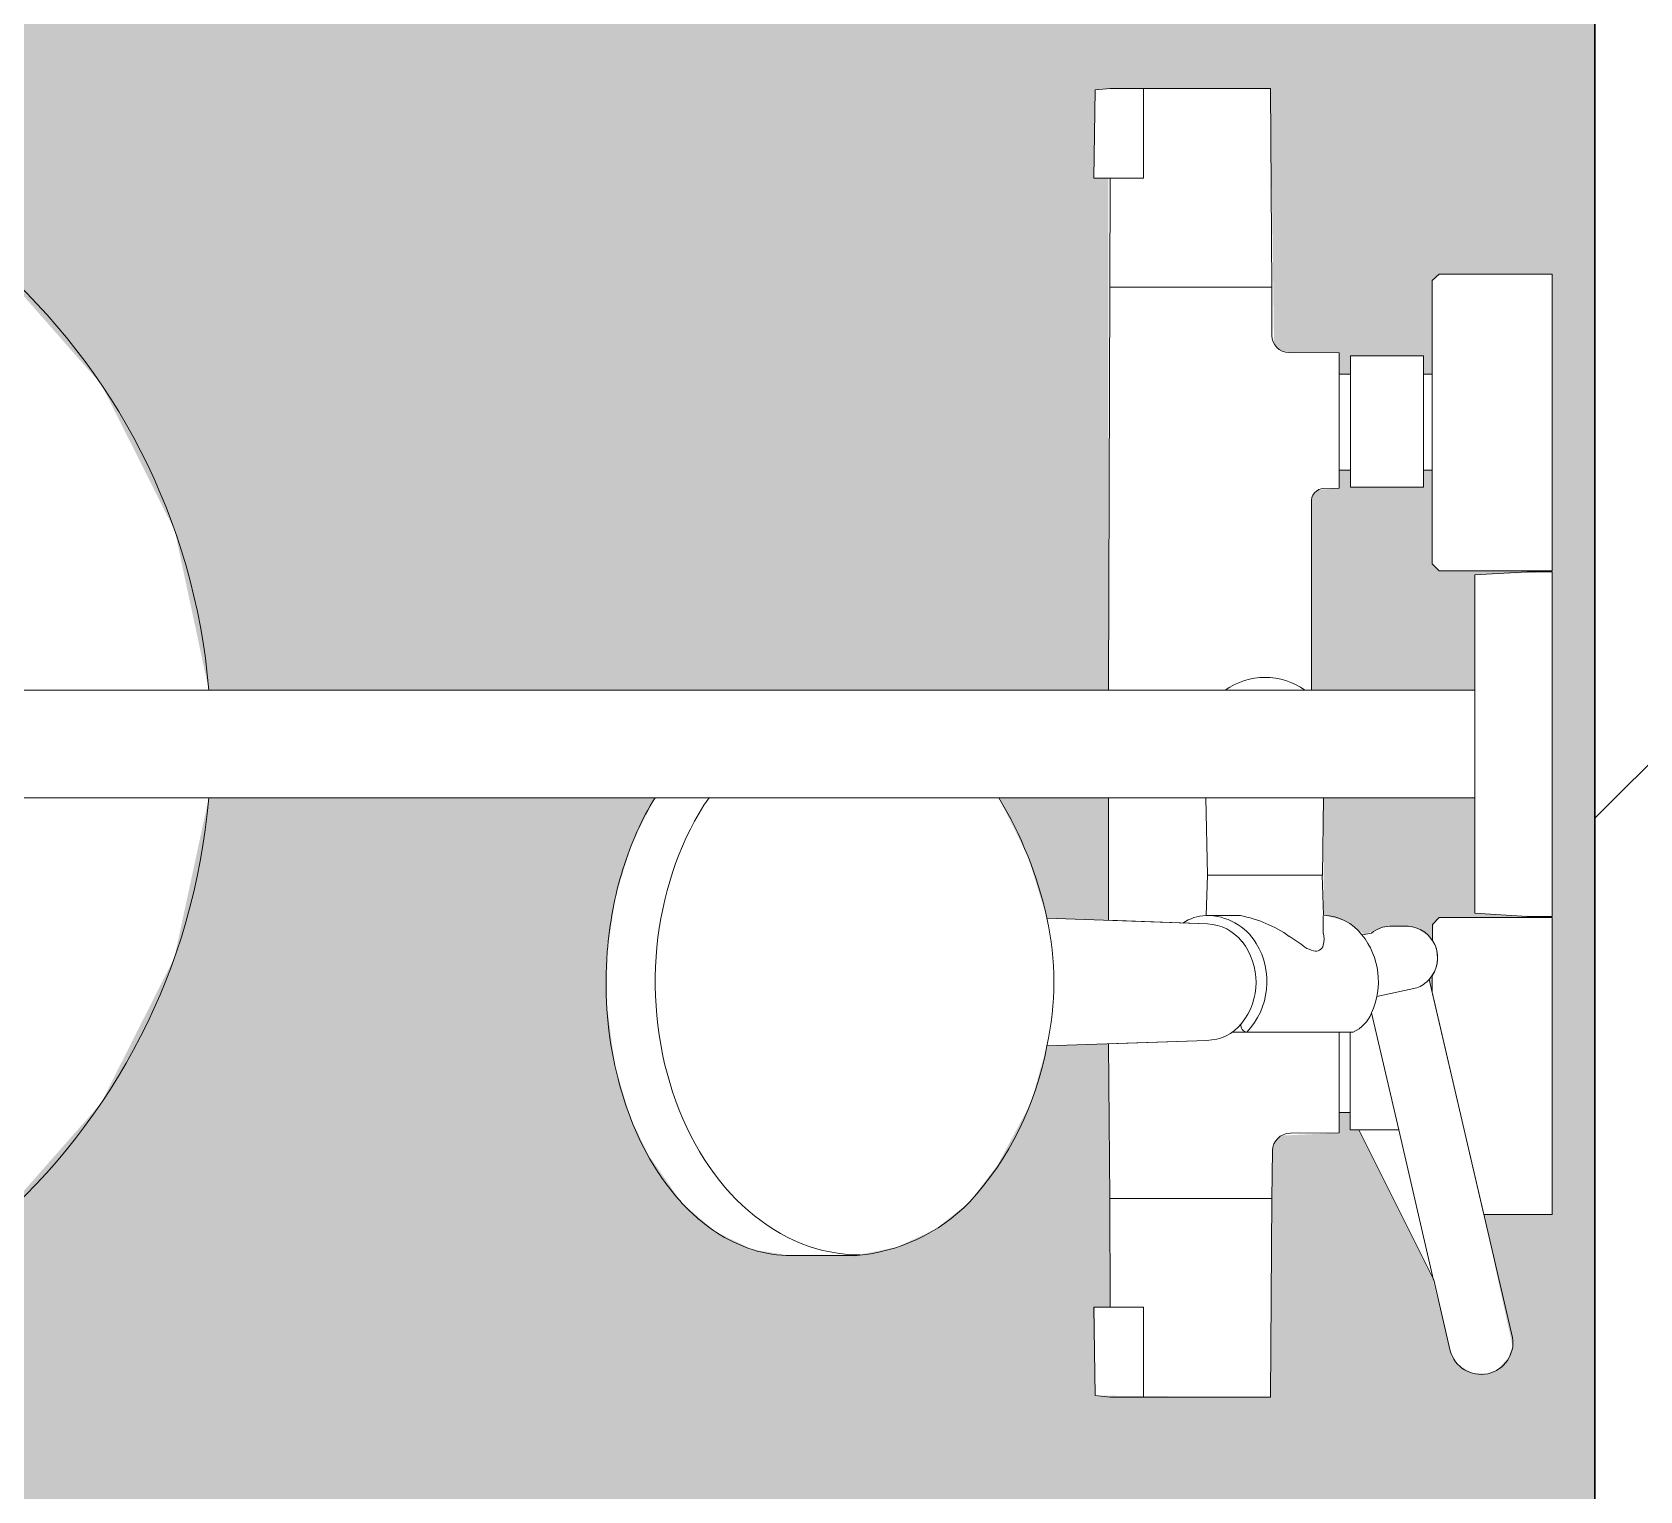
# Model space of a CAD drawing. Header units: millimetres. Extents: x 1680 to 166026, y 35966 to 91121.
# Drawn here: x 46141.2 to 46515.1, y 56652.4 to 56991.7 of the extents above; entities that cross this region are included whole.
import ezdxf

# ---------------------------------------------------------------- set-up
doc = ezdxf.new("R2010")
doc.units = ezdxf.units.MM
for name, color, linetype, lineweight in [('A-AREA-PATT', 32, 'Continuous', 18), ('A-WALL', 255, 'Continuous', 18), ('A-WALL-PATT', 111, 'Continuous', 50), ('P-SANR-FIXT', 252, 'Continuous', 18)]:
    doc.layers.add(name, color=color, linetype=linetype, lineweight=lineweight)

# ---------------------------------------------------------------- blocks, each defined once
blk = doc.blocks.new('Sanitary_Showers_hansgrohe_27133400-Raindance-Select-S-Showerpipe-3 - white_chrome-275599-mebel yerləşmə planı')
at = {"layer": 'P-SANR-FIXT'}
for p, q in [((3178.15, -2213.32), (3178.43, -2192.77)), ((3178.43, -2192.77), (3181.94, -2192.43)), ((3181.94, -2192.43), (3219.2, -2192.43)), ((3189.71, -2213.32), (3189.71, -2192.43)), ((3219.2, -2192.43), (3219.51, -2238.62)), ((3181.89, -2213.32), (3178.15, -2213.32)), ((3181.83, -2238.62), (3181.89, -2213.32)), ((3181.89, -2213.32), (3189.71, -2213.32)), ((3256.83, -2237.11), (3258.46, -2235.64)), ((3258.46, -2235.64), (3284.7, -2235.64)), ((3284.7, -2235.64), (3284.7, -2304.59)), ((3181.51, -2332.4), (3181.83, -2238.62)), ((3181.83, -2238.62), (3219.51, -2238.62)), ((3219.51, -2238.62), (3181.83, -2238.62)), ((3219.51, -2238.62), (3219.51, -2249.85)), ((3256.83, -2302.96), (3256.83, -2237.11)), ((3223.47, -2253.81), (3235.2, -2253.95)), ((3235.2, -2253.95), (3235.2, -2285.38)), ((3237.8, -2254.62), (3254.8, -2254.62)), ((3237.8, -2285.19), (3237.8, -2254.62)), ((3254.8, -2254.62), (3254.8, -2285.19)), ((3235.2, -2281.22), (3235.2, -2258.9)), ((3235.2, -2258.9), (3237.8, -2258.9)), ((3237.8, -2258.9), (3237.8, -2281.22)), ((3254.8, -2258.87), (3256.83, -2258.87)), ((3254.8, -2281.21), (3254.8, -2258.87)), ((3256.83, -2258.87), (3256.83, -2281.21)), ((3237.8, -2281.22), (3235.2, -2281.22)), ((3256.83, -2281.21), (3254.8, -2281.21)), ((3235.2, -2285.38), (3231.63, -2285.46)), ((3254.8, -2285.19), (3237.8, -2285.19)), ((3228.73, -2288.79), (3228.73, -2332.4)), ((3258.46, -2304.59), (3256.83, -2302.96)), ((3284.7, -2304.59), (3258.46, -2304.59)), ((3266.77, -2305.59), (3278.94, -2304.86)), ((3266.77, -2384.22), (3266.77, -2305.59)), ((3278.94, -2304.86), (3284.7, -2304.86)), ((3284.7, -2304.86), (3284.7, -2385.01)), ((2972.3, -2332.4), (2802.95, -2332.4)), ((2802.95, -2332.4), (3266.77, -2332.4)), ((3228.73, -2332.4), (3181.51, -2332.4)), ((3227.22, -2332.4), (3208.7, -2332.4)), ((3266.77, -2332.4), (3266.77, -2357.41)), ((2802.95, -2357.41), (2972.29, -2357.41)), ((3266.77, -2357.41), (2802.95, -2357.41)), ((3076.08, -2357.41), (3156, -2357.41)), ((3181.53, -2385.91), (3181.53, -2357.41)), ((3181.53, -2357.41), (3204.21, -2357.41)), ((3204.21, -2357.41), (3204.56, -2375.43)), ((3204.21, -2357.41), (3231.53, -2357.41)), ((3204.56, -2375.43), (3204.21, -2357.41)), ((3231.53, -2357.41), (3231.28, -2375.43)), ((3204.56, -2375.43), (3204.23, -2384.81)), ((3204.56, -2375.43), (3231.26, -2375.43)), ((3231.28, -2375.43), (3204.56, -2375.43)), ((3231.26, -2375.43), (3231.58, -2384.74)), ((3167.21, -2385.38), (3204.57, -2386.77)), ((3204.23, -2384.81), (3212.2, -2384.81)), ((3231.5, -2388.83), (3231.5, -2384.84)), ((3256.86, -2386.87), (3258.46, -2385.27)), ((3258.46, -2385.27), (3284.7, -2385.27)), ((3278.94, -2385.01), (3266.77, -2384.22)), ((3284.7, -2385.01), (3278.94, -2385.01)), ((3284.7, -2385.27), (3284.7, -2454.37)), ((3204.57, -2386.77), (3181.53, -2385.91)), ((3240.5, -2389.28), (3242.74, -2388.88)), ((3246.94, -2387.27), (3251.23, -2387.27)), ((3256.86, -2390.58), (3256.86, -2386.87)), ((3256.09, -2399.68), (3275.52, -2482.97)), ((3256.78, -2402.62), (3256.78, -2398.83)), ((3253.27, -2401.66), (3243.97, -2403.64)), ((3268.85, -2454.37), (3256.78, -2402.62)), ((3242.73, -2407.47), (3249.03, -2434.62)), ((3249.03, -2434.62), (3242.73, -2407.47)), ((3204.44, -2413.84), (3167.21, -2415.14)), ((3181.52, -2414.64), (3204.44, -2413.84)), ((3181.83, -2450.61), (3181.52, -2414.64)), ((3238.45, -2411.94), (3210.31, -2411.94)), ((3235.2, -2411.94), (3237.72, -2411.94)), ((3235.2, -2430.63), (3235.2, -2411.94)), ((3237.72, -2411.94), (3237.72, -2430.63)), ((3237.72, -2430.63), (3235.2, -2430.63)), ((3235.2, -2430.63), (3235.2, -2435.36)), ((3237.72, -2430.63), (3235.2, -2430.63)), ((3237.72, -2434.62), (3237.72, -2430.63)), ((3235.2, -2435.36), (3223.77, -2435.46)), ((3249.03, -2434.62), (3237.72, -2434.62)), ((3257.21, -2469.58), (3239.79, -2434.62)), ((3239.79, -2434.62), (3249.03, -2434.62)), ((3249.03, -2434.62), (3257.11, -2469.59)), ((3219.7, -2439.53), (3219.51, -2450.61)), ((3219.51, -2450.61), (3181.83, -2450.61)), ((3181.89, -2475.91), (3181.83, -2450.61)), ((3181.83, -2450.61), (3219.51, -2450.61)), ((3219.51, -2450.61), (3219.2, -2496.8)), ((3284.7, -2454.37), (3268.85, -2454.37)), ((3122.47, -2463.92), (3107.75, -2463.92)), ((3261.02, -2486.05), (3257.21, -2469.58)), ((3178.43, -2496.46), (3178.15, -2475.91)), ((3178.15, -2475.91), (3181.89, -2475.91)), ((3181.89, -2475.91), (3189.66, -2475.91)), ((3189.66, -2475.91), (3189.66, -2496.8)), ((3181.94, -2496.8), (3178.43, -2496.46)), ((3219.2, -2496.8), (3181.94, -2496.8))]:
    blk.add_line(p, q, dxfattribs=at)
for centre, radius, start, end in [((2823.34, -2344.81), 149.47, 4.7612, 355.166), ((3223.47, -2249.85), 3.96, 180, 270), ((3231.7, -2288.45), 2.99, 91.3148, 186.4625), ((3217.96, -2345.26), 15.84, 54.2326, 125.7674), ((3077.77, -2404.98), 91.56, 12.3644, 31.3072), ((3099.32, -2400.26), 69.5, 347.6356, 12.3644), ((3099.32, -2400.26), 69.5, 347.6356, 12.3644), ((3204.56, -2394.98), 10.18, 91.8734, 124.1266), ((3204.44, -2398.19), 13.38, 31.0865, 90.9135), ((3206.5, -2414.06), 29.8, 55.0212, 78.9788), ((3231.06, -2396.79), 12.06, 38.5174, 87.5191), ((3204.17, -2397.46), 10.7, 38.1293, 87.8707), ((3204.17, -2397.46), 10.7, 38.1293, 87.8707), ((3225.76, -2390.27), 5.92, 345.9095, 14.0905), ((3226.78, -2400.19), 17.53, 335.4826, 38.5174), ((3226.78, -2400.19), 17.53, 335.4826, 38.5174), ((3247.19, -2394.21), 6.94, 92.1288, 129.8712), ((3250.68, -2394.65), 7.4, 317.0623, 85.7204), ((3200.54, -2400.31), 15.32, 321.2227, 38.1293), ((3200.54, -2400.31), 15.32, 321.2227, 38.1293), ((3201.15, -2400.17), 17.23, 316.9135, 31.0865), ((3208.25, -2415.41), 29.99, 50.7955, 59.2469), ((3231.65, -2384.51), 8.86, 239.9095, 254.0905), ((3229.72, -2391.27), 1.83, 254.0905, 345.9095), ((3250.68, -2394.65), 7.4, 325.567, 33.3172), ((3249.98, -2393.95), 8.38, 293.1362, 316.8638), ((3234.81, -2404.17), 8.58, 295.1306, 337.4135), ((3204.27, -2403.3), 10.54, 270.9416, 321.2227), ((3204.27, -2403.3), 10.54, 270.9416, 321.2227), ((3213.95, -2410.32), 1.64, 171.9712, 262.329), ((3095.48, -2402.21), 72.88, 317.4999, 349.7817), ((3223.77, -2439.53), 4.07, 90, 180), ((3119.34, -2422.3), 41.74, 274.2997, 315.7003), ((3268.19, -2484.12), 7.42, 195.0787, 8.9213)]:
    blk.add_arc(centre, radius, start, end, dxfattribs=at)
blk.add_ellipse((3123.76, -2400.27), major_axis=(0, 63.48), ratio=0.750386, start_param=0.829507, end_param=3.141593, dxfattribs=at)
blk.add_open_spline([(3107.75, -2463.92), (3104.69, -2463.91), (3098.71, -2462.98), (3090.02, -2458.81), (3082.15, -2452.06), (3073.14, -2440.02), (3065.49, -2420.25), (3063.83, -2395.33), (3067.33, -2376.85), (3071.73, -2365.15), (3074.52, -2359.9), (3076.08, -2357.41)], degree=3, knots=[0, 0, 0, 0, 0.090909, 0.181818, 0.272727, 0.363636, 0.545455, 0.727273, 0.863636, 0.931818, 1, 1, 1, 1], dxfattribs=at)

msp = doc.modelspace()

# ---------------------------------------------------------------- hatches: boundary and pattern name
at = {"layer": 'A-AREA-PATT'}
h = msp.add_hatch(color=41, dxfattribs=at)
h.paths.add_polyline_path([(46504.63, 56421.24), (46504.63, 58821.24), (45324.8, 58821.24), (45324.8, 58818.31), (45804.77, 58818.31), (45804.77, 58817.19), (45807.1, 58812.43), (45807.12, 58811.55), (45806.58, 58363.75), (45806.25, 58362.92), (45801.81, 58358.9), (45798.15, 58358.33), (45796.31, 58358.32), (45404.64, 58358.32), (45404.64, 58347.72), (45204.65, 58347.72), (45204.65, 58358.32), (44807.75, 58358.79), (44803.16, 58362.64), (44802.31, 58365.28), (44802.14, 58368.32), (44802.28, 58813.57), (44804.64, 58818.31), (45284.15, 58818.31), (45284.15, 58821.24), (44704.63, 58821.24), (44704.63, 56421.24), (46414.65, 56421.24)], flags=0)
h.paths.add_polyline_path([(46414.65, 56674.25), (46388.37, 56674.59), (46388.37, 56695.15), (46391.84, 56695.15), (46391.47, 56756.41), (46377.15, 56755.91), (46373.48, 56742.75), (46365.77, 56728.34), (46359.16, 56719.6), (46351.35, 56713.32), (46342.26, 56709.08), (46332.42, 56707.13), (46317.7, 56707.13), (46308.7, 56708.53), (46300.11, 56712.68), (46292.28, 56719.37), (46284.53, 56730.5), (46280.3, 56739.16), (46276.67, 56751.38), (46274.85, 56765.2), (46274.91, 56777.78), (46276.87, 56790.81), (46280.63, 56802.94), (46286.02, 56813.65), (46182.23, 56813.65), (46174.25, 56776.51), (46157.16, 56742.58), (46132.07, 56714.06), (46100.6, 56692.78), (46064.79, 56680.13), (46026.94, 56676.9), (45989.5, 56683.33), (45954.89, 56698.98), (45925.34, 56722.85), (45902.76, 56753.4), (45888.62, 56788.66), (45883.82, 56826.34), (45888.67, 56864.01), (45902.86, 56899.25), (45925.47, 56929.77), (45955.05, 56953.61), (45989.68, 56969.21), (46027.13, 56975.59), (46064.97, 56972.32), (46100.77, 56959.62), (46132.21, 56938.3), (46157.27, 56909.74), (46174.31, 56875.8), (46182.25, 56838.65), (46391.46, 56838.65), (46391.46, 56957.73), (46388.09, 56957.73), (46388.37, 56978.28), (46391.89, 56978.63), (46429.15, 56978.63), (46429.99, 56919.22), (46431.44, 56917.77), (46433.42, 56917.24), (46445.15, 56917.1), (46445.15, 56912.15), (46447.75, 56912.15), (46447.75, 56916.43), (46464.75, 56916.43), (46464.75, 56912.18), (46466.78, 56912.18), (46466.78, 56933.94), (46468.41, 56935.41), (46494.65, 56935.41), (46494.65, 56866.47), (46468.41, 56866.47), (46466.78, 56868.1), (46466.78, 56889.84), (46464.75, 56889.84), (46464.75, 56885.86), (46447.75, 56885.86), (46447.75, 56889.83), (46445.15, 56889.83), (46445.15, 56885.68), (46440.22, 56885.23), (46438.85, 56883.66), (46438.67, 56882.27), (46438.68, 56838.65), (46476.72, 56838.65), (46476.72, 56865.46), (46494.65, 56866.19), (46494.65, 56786.04), (46485.47, 56786.26), (46476.72, 56786.83), (46476.72, 56813.65), (46441.48, 56813.65), (46441.53, 56786.31), (46446.48, 56785.01), (46450.98, 56781.87), (46453.79, 56782.9), (46455.38, 56783.56), (46459.32, 56783.78), (46462.98, 56783.42), (46466.05, 56781.43), (46466.81, 56780.75), (46467.12, 56784.5), (46468.41, 56785.78), (46494.65, 56785.78), (46494.65, 56716.69), (46478.79, 56716.69), (46485.47, 56685.97), (46484.34, 56683.27), (46481.91, 56680.6), (46479.68, 56679.67), (46475.97, 56679.83), (46472.8, 56681.77), (46470.96, 56685), (46466.73, 56702.35), (46449.73, 56736.43), (46447.67, 56736.43), (46447.67, 56740.43), (46445.15, 56740.43), (46445.15, 56735.69), (46431.69, 56735.05), (46430.2, 56733.56), (46429.65, 56731.53), (46429.15, 56674.25)], flags=0)
h.paths.add_polyline_path([(46466.73, 56768.43), (46466.73, 56772.32), (46466.11, 56771.06)], flags=0)
h.paths.add_polyline_path([(46391.48, 56785.14), (46391.48, 56813.65), (46365.94, 56813.65), (46372.71, 56800.13), (46377.15, 56785.68), (46378.76, 56785.62)], flags=0)
h.paths.add_polyline_path([(46161.58, 58084), (46146.31, 58084.05), (46131.08, 58085.21), (46115.98, 58087.48), (46101.08, 58090.83), (46086.47, 58095.26), (46072.21, 58100.74), (46058.39, 58107.24), (46045.08, 58114.73), (46032.35, 58123.16), (46020.27, 58132.5), (46003.57, 58148.21), (45998.29, 58153.68), (45988.52, 58165.42), (45979.62, 58177.83), (45971.65, 58190.85), (45964.64, 58204.42), (45958.64, 58218.47), (45953.68, 58232.91), (45949.78, 58247.67), (45946.96, 58262.68), (45945.24, 58277.86), (45944.62, 58293.99), (45939.23, 58653.18), (45926.51, 58653.22), (45922.74, 58654.36), (45920.86, 58656.23), (45919.63, 58660.11), (45918.76, 58808.69), (45919.73, 58810.45), (45922, 58812.33), (45926.51, 58813.12), (45936.84, 58813.12), (45936.84, 58818.12), (46372.5, 58818.12), (46372.5, 58813.12), (46384.19, 58813.12), (46387.7, 58812.17), (46390.8, 58808.24), (46391.18, 58806.05), (46389.22, 58657.52), (46387.91, 58655.38), (46387.31, 58654.79), (46381.7, 58653.05), (46370.03, 58653.05), (46364.35, 58277.86), (46362.61, 58262.68), (46359.76, 58247.67), (46355.82, 58232.91), (46350.83, 58218.47), (46344.79, 58204.42), (46337.75, 58190.85), (46329.73, 58177.83), (46318.93, 58163.18), (46305.7, 58148.21), (46300.29, 58142.69), (46287.94, 58131.62), (46275.79, 58122.37), (46259, 58111.8), (46249.65, 58106.61), (46235.79, 58100.2), (46221.5, 58094.82), (46206.85, 58090.49), (46191.93, 58087.23), (46176.81, 58085.06), (46162.3, 58084.05)], flags=0)
at = {"layer": 'A-WALL-PATT', "lineweight": 18}
h = msp.add_hatch(dxfattribs=at)
h.set_pattern_fill('FP_1', color=256, style=0, pattern_type=2)
h.set_pattern_definition([(45, (43209.95, 59171.05), (-113.137, 113.137), [])])
h.paths.add_polyline_path([(46723.82, 45181.24), (46904.63, 45181.24), (46904.63, 65581.24), (46504.63, 65581.24), (46504.63, 45181.24)], flags=0)

# ---------------------------------------------------------------- linework, layer by layer
at = {"layer": 'A-WALL', "lineweight": 30}
msp.add_line((46504.63, 58821.24), (46504.63, 56421.24), dxfattribs=at)

# ---------------------------------------------------------------- block references
at = {"layer": 'P-SANR-FIXT'}
msp.add_blockref('Sanitary_Showers_hansgrohe_27133400-Raindance-Select-S-Showerpipe-3 - white_chrome-275599-mebel yerləşmə planı', (43209.95, 59171.05), dxfattribs=at)

doc.saveas('drawing.dxf')
